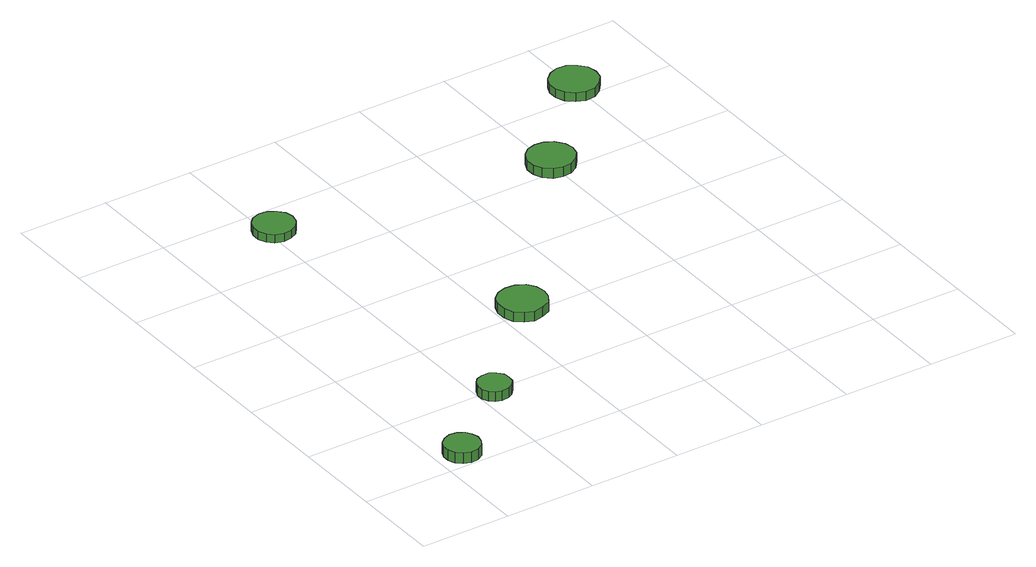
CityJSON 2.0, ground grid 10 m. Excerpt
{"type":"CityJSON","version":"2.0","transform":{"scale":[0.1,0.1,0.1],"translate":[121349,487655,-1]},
"CityObjects":{
"tree1":{"type":"SolitaryVegetationObject","attributes":{"function":"something"},"geometry":[{"type":"MultiSurface","lod":"1","boundaries":[[[0,1,2,3,4,5,6,7,8,9,10,11,12,13,14]],[[15,16,17,18,19,20,21,22,23,24,25,26,27,28,29]],[[0,29,28,1]],[[1,28,27,2]],[[2,27,26,3]],[[3,26,25,4]],[[4,25,24,5]],[[5,24,23,6]],[[6,23,22,7]],[[7,22,21,8]],[[8,21,20,9]],[[9,20,19,10]],[[10,19,18,11]],[[11,18,17,12]],[[12,17,16,13]],[[13,16,15,14]],[[14,15,29,0]]]}]},
"tree2":{"type":"SolitaryVegetationObject","attributes":{"function":"something"}},
"tree3":{"type":"SolitaryVegetationObject","attributes":{"function":"something"},"geometry":[{"type":"MultiSurface","lod":"1","boundaries":[[[30,31,32,33,34,35,36,37,38,39,40,41,42,43,44]],[[45,46,47,48,49,50,51,52,53,54,55,56,57,58,59]],[[30,59,58,31]],[[31,58,57,32]],[[32,57,56,33]],[[33,56,55,34]],[[34,55,54,35]],[[35,54,53,36]],[[36,53,52,37]],[[37,52,51,38]],[[38,51,50,39]],[[39,50,49,40]],[[40,49,48,41]],[[41,48,47,42]],[[42,47,46,43]],[[43,46,45,44]],[[44,45,59,30]]]}]},
"tree4":{"type":"SolitaryVegetationObject","attributes":{"function":"something"},"geometry":[{"type":"MultiSurface","lod":"1","boundaries":[[[60,61,62,63,64,65,66,67,68,69,70,71,72,73,74]],[[75,76,77,78,79,80,81,82,83,84,85,86,87,88,89]],[[60,89,88,61]],[[61,88,87,62]],[[62,87,86,63]],[[63,86,85,64]],[[64,85,84,65]],[[65,84,83,66]],[[66,83,82,67]],[[67,82,81,68]],[[68,81,80,69]],[[69,80,79,70]],[[70,79,78,71]],[[71,78,77,72]],[[72,77,76,73]],[[73,76,75,74]],[[74,75,89,60]]]}]},
"tree5":{"type":"SolitaryVegetationObject","attributes":{"function":"something"},"geometry":[{"type":"MultiSurface","lod":"1","boundaries":[[[90,91,92,93,94,95,96,97,98,99,100,101,102,103,104]],[[105,106,107,108,109,110,111,112,113,114,115,116,117,118,119]],[[90,119,118,91]],[[91,118,117,92]],[[92,117,116,93]],[[93,116,115,94]],[[94,115,114,95]],[[95,114,113,96]],[[96,113,112,97]],[[97,112,111,98]],[[98,111,110,99]],[[99,110,109,100]],[[100,109,108,101]],[[101,108,107,102]],[[102,107,106,103]],[[103,106,105,104]],[[104,105,119,90]]]}]},
"tree6":{"type":"SolitaryVegetationObject","attributes":{"function":"something"},"geometry":[{"type":"MultiSurface","lod":"1","boundaries":[[[120,121,122,123,124,125,126,127,128,129,130,131,132,133,134]],[[135,136,137,138,139,140,141,142,143,144,145,146,147,148,149]],[[120,149,148,121]],[[121,148,147,122]],[[122,147,146,123]],[[123,146,145,124]],[[124,145,144,125]],[[125,144,143,126]],[[126,143,142,127]],[[127,142,141,128]],[[128,141,140,129]],[[129,140,139,130]],[[130,139,138,131]],[[131,138,137,132]],[[132,137,136,133]],[[133,136,135,134]],[[134,135,149,120]]]}]},
"tree7":{"type":"SolitaryVegetationObject","attributes":{"function":"something"},"geometry":[{"type":"MultiSurface","lod":"1","boundaries":[[[150,151,152,153,154,155,156,157,158,159,160,161,162,163,164]],[[165,166,167,168,169,170,171,172,173,174,175,176,177,178,179]],[[150,179,178,151]],[[151,178,177,152]],[[152,177,176,153]],[[153,176,175,154]],[[154,175,174,155]],[[155,174,173,156]],[[156,173,172,157]],[[157,172,171,158]],[[158,171,170,159]],[[159,170,169,160]],[[160,169,168,161]],[[161,168,167,162]],[[162,167,166,163]],[[163,166,165,164]],[[164,165,179,150]]]}]}
},
"vertices":[
[48,22,20],[46,29,20],[42,36,20],[35,40,20],[27,41,20],[19,38,20],[13,33,20],[10,26,20],[10,18,20],[13,10,20],[19,5,20],[27,2,20],[35,3,20],[42,7,20],[46,14,20],[46,14,8],[42,7,8],[35,3,8],[27,2,8],[19,5,8],[13,10,8],[10,18,8],[10,26,8],[13,33,8],[19,38,8],[27,41,8],[35,40,8],[42,36,8],[46,29,8],[48,22,8],
[136,98,19],[135,105,19],[130,111,19],[124,115,19],[116,115,19],[109,113,19],[104,108,19],[101,101,19],[101,94,19],[104,87,19],[109,82,19],[116,80,19],[124,81,19],[130,84,19],[135,90,19],[135,90,8],[130,84,8],[124,81,8],[116,80,8],[109,82,8],[104,87,8],[101,94,8],[101,101,8],[104,108,8],[109,113,8],[116,115,8],[124,115,8],[130,111,8],[135,105,8],[136,98,8],
[129,464,18],[127,473,18],[121,480,18],[113,485,18],[104,486,18],[95,483,18],[89,477,18],[85,468,18],[85,459,18],[89,451,18],[95,445,18],[104,442,18],[113,443,18],[121,447,18],[127,455,18],[127,455,9],[121,447,9],[113,443,9],[104,442,9],[95,445,9],[89,451,9],[85,459,9],[85,468,9],[89,477,9],[95,483,9],[104,486,9],[113,485,9],[121,480,9],[127,473,9],[129,464,9],
[254,210,19],[252,221,19],[246,230,19],[236,235,19],[225,236,19],[215,233,19],[207,226,19],[203,216,19],[203,205,19],[207,195,19],[215,188,19],[225,184,19],[236,186,19],[246,191,19],[252,200,19],[252,200,8],[246,191,8],[236,186,8],[225,184,8],[215,188,8],[207,195,8],[203,205,8],[203,216,8],[207,226,8],[215,233,8],[225,236,8],[236,235,8],[246,230,8],[252,221,8],[254,210,8],
[426,414,19],[424,424,19],[417,433,19],[408,438,19],[398,439,19],[388,436,19],[380,429,19],[376,419,19],[376,409,19],[380,399,19],[388,392,19],[398,389,19],[408,390,19],[417,395,19],[424,404,19],[424,404,8],[417,395,8],[408,390,8],[398,389,8],[388,392,8],[380,399,8],[376,409,8],[376,419,8],[380,429,8],[388,436,8],[398,439,8],[408,438,8],[417,433,8],[424,424,8],[426,414,8],
[525,519,18],[523,530,18],[516,538,18],[507,544,18],[496,545,18],[486,541,18],[478,534,18],[474,524,18],[474,514,18],[478,504,18],[486,497,18],[496,493,18],[507,494,18],[516,500,18],[523,509,18],[523,509,8],[516,500,8],[507,494,8],[496,493,8],[486,497,8],[478,504,8],[474,514,8],[474,524,8],[478,534,8],[486,541,8],[496,545,8],[507,544,8],[516,538,8],[523,530,8],[525,519,8]
]}
